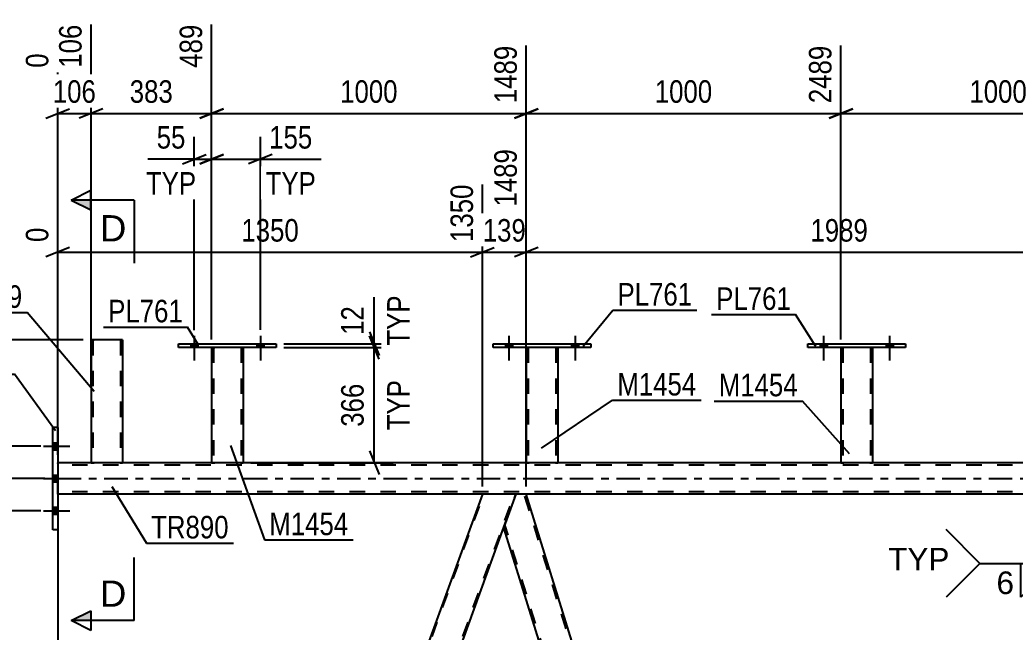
# Model space of a CAD drawing. Header units: millimetres. Extents: x 0 to 841, y 0 to 594.
# Drawn here: x 63.3 to 189.8, y 431.1 to 508.9 of the extents above; entities that cross this region are included whole.
import ezdxf

# ---------------------------------------------------------------- set-up
doc = ezdxf.new("R2010")
doc.units = ezdxf.units.MM
doc.linetypes.add('DXK_LINE_DOT2', pattern=[3.9198, 1.9599, -1.9599])
doc.linetypes.add('DXK_LINE_DOT3', pattern=[5.9187, 2.979, -0.9799, 0.9799, -0.9799])
doc.styles.add('Arial', font='ARIAL.TTF', dxfattribs={"height": 0.2})
doc.styles.add('Arial Narrow', font='ARIALN.TTF', dxfattribs={"height": 0.2})

# ---------------------------------------------------------------- blocks, each defined once
blk = doc.blocks.new('Part-814553284-4189 - 3941')
at = {"color": 2, "linetype": 'Continuous'}
for p, q in [((87.66, 467.31), (87.66, 452.66)), ((91.66, 467.31), (91.66, 452.66)), ((87.7, 452.66), (87.66, 452.66)), ((87.8, 452.66), (87.7, 452.66)), ((87.96, 452.66), (87.8, 452.66)), ((91.36, 452.66), (87.96, 452.66)), ((91.52, 452.66), (91.36, 452.66)), ((91.62, 452.66), (91.52, 452.66)), ((91.66, 452.66), (91.62, 452.66))]:
    blk.add_line(p, q, dxfattribs=at)
at = {"color": 7, "linetype": 'DXK_LINE_DOT2'}
for p, q in [((87.66, 467.31), (87.66, 467.31)), ((87.66, 467.31), (87.66, 467.31)), ((87.66, 467.31), (87.66, 467.31)), ((87.7, 467.31), (87.66, 467.31)), ((87.66, 467.31), (87.7, 467.31)), ((87.8, 467.31), (87.7, 467.31)), ((87.7, 467.31), (87.8, 467.31)), ((87.96, 467.31), (87.8, 467.31)), ((87.8, 467.31), (87.96, 467.31)), ((87.9, 467.31), (87.9, 467.31)), ((87.9, 467.31), (87.9, 452.66)), ((87.92, 467.31), (87.9, 467.31)), ((87.9, 467.31), (87.92, 467.31)), ((87.97, 467.31), (87.92, 467.31)), ((87.92, 467.31), (87.97, 467.31)), ((91.36, 467.31), (87.96, 467.31)), ((91.36, 467.31), (87.96, 467.31)), ((91.27, 467.31), (87.97, 467.31)), ((87.97, 467.31), (88.05, 467.31)), ((91.35, 467.31), (88.05, 467.31)), ((91.35, 467.31), (91.27, 467.31)), ((91.4, 467.31), (91.35, 467.31)), ((91.35, 467.31), (91.4, 467.31)), ((91.36, 467.31), (91.52, 467.31)), ((91.52, 467.31), (91.36, 467.31)), ((91.42, 467.31), (91.4, 467.31)), ((91.4, 467.31), (91.42, 467.31)), ((91.42, 467.31), (91.42, 467.31)), ((91.42, 467.31), (91.42, 452.66)), ((91.52, 467.31), (91.62, 467.31)), ((91.62, 467.31), (91.52, 467.31)), ((91.62, 467.31), (91.66, 467.31)), ((91.66, 467.31), (91.62, 467.31)), ((91.66, 467.31), (91.66, 467.31)), ((91.66, 467.31), (91.66, 467.31)), ((91.66, 467.31), (91.66, 467.31)), ((87.66, 452.66), (87.7, 452.66)), ((87.7, 452.66), (87.8, 452.66)), ((87.8, 452.66), (87.96, 452.66)), ((87.92, 452.66), (87.9, 452.66)), ((87.9, 452.66), (87.92, 452.66)), ((87.97, 452.66), (87.92, 452.66)), ((87.92, 452.66), (87.96, 452.66)), ((91.36, 452.66), (87.96, 452.66)), ((87.96, 452.66), (87.97, 452.66)), ((91.27, 452.66), (87.97, 452.66)), ((87.97, 452.66), (88.05, 452.66)), ((91.35, 452.66), (88.05, 452.66)), ((91.35, 452.66), (91.27, 452.66)), ((91.4, 452.66), (91.35, 452.66)), ((91.35, 452.66), (91.4, 452.66)), ((91.36, 452.66), (91.52, 452.66)), ((91.42, 452.66), (91.4, 452.66)), ((91.4, 452.66), (91.42, 452.66)), ((91.52, 452.66), (91.62, 452.66)), ((91.62, 452.66), (91.66, 452.66))]:
    blk.add_line(p, q, dxfattribs=at)
blk = doc.blocks.new('Part-814553284-4038 - 3941')
at = {"color": 2, "linetype": 'Continuous'}
for p, q in [((72.33, 452.66), (68.1, 452.66)), ((87.66, 452.66), (76.33, 452.66)), ((127.66, 452.66), (91.66, 452.66)), ((167.66, 452.66), (131.66, 452.66)), ((207.66, 452.66), (171.66, 452.66)), ((122.09, 448.66), (68.1, 448.66)), ((207.22, 448.66), (127.66, 448.66))]:
    blk.add_line(p, q, dxfattribs=at)
at = {"color": 7, "linetype": 'DXK_LINE_DOT2'}
for p, q in [((68.1, 448.66), (68.1, 452.66)), ((789.21, 452.34), (68.1, 452.34)), ((76.33, 452.66), (72.33, 452.66)), ((91.66, 452.66), (87.66, 452.66)), ((131.66, 452.66), (127.66, 452.66)), ((171.66, 452.66), (167.66, 452.66)), ((789.21, 448.98), (68.1, 448.98)), ((127.66, 448.66), (122.09, 448.66))]:
    blk.add_line(p, q, dxfattribs=at)
at = {"color": 7, "linetype": 'DXK_LINE_DOT3'}
blk.add_line((68.1, 450.66), (789.21, 450.66), dxfattribs=at)
blk = doc.blocks.new('Part-814553284-4071 - 3941')
at = {"color": 2, "linetype": 'Continuous'}
for p, q in [((68.1, 457.16), (67.46, 457.16)), ((67.46, 444.16), (67.46, 457.16)), ((68.1, 457.16), (68.1, 444.16)), ((68.1, 444.16), (67.46, 444.16))]:
    blk.add_line(p, q, dxfattribs=at)
blk = doc.blocks.new('Part-814553284-4110 - 3941')
at = {"color": 2, "linetype": 'Continuous'}
for p, q in [((122.09, 448.66), (77.97, 327.45)), ((126.34, 448.66), (122.09, 448.66)), ((82.22, 327.45), (124.82, 444.46))]:
    blk.add_line(p, q, dxfattribs=at)
at = {"color": 7, "linetype": 'DXK_LINE_DOT2'}
for p, q in [((78.14, 327.45), (122.26, 448.66)), ((82.05, 327.45), (126.17, 448.66)), ((124.82, 444.46), (126.34, 448.66)), ((77.97, 327.45), (82.22, 327.45))]:
    blk.add_line(p, q, dxfattribs=at)
blk = doc.blocks.new('Part-814553284-4115 - 3941')
at = {"color": 2, "linetype": 'Continuous'}
for p, q in [((126.34, 448.66), (124.82, 444.47)), ((127.66, 448.66), (126.34, 448.66)), ((163.94, 332.27), (127.66, 448.66)), ((159.75, 332.27), (124.8, 444.41)), ((124.82, 444.47), (124.82, 444.46))]:
    blk.add_line(p, q, dxfattribs=at)
at = {"color": 7, "linetype": 'DXK_LINE_DOT2'}
for p, q in [((164.23, 330.54), (127.41, 448.66)), ((124.82, 444.47), (124.8, 444.41)), ((161.51, 327.45), (124.93, 444.79)), ((161.26, 327.45), (159.75, 332.27)), ((164.36, 330.92), (163.94, 332.27)), ((163.1, 327.45), (164.36, 330.92)), ((161.26, 327.45), (163.1, 327.45))]:
    blk.add_line(p, q, dxfattribs=at)
blk = doc.blocks.new('Part-814553284-4124 - 3941')
at = {"color": 7, "linetype": 'DXK_LINE_DOT2'}
for p, q in [((163.27, 327.45), (207.39, 448.66)), ((167.19, 327.45), (211.31, 448.66)), ((209.95, 444.46), (211.48, 448.66)), ((163.1, 327.45), (164.86, 332.27)), ((167.36, 327.45), (169.11, 332.27)), ((167.36, 327.45), (163.1, 327.45))]:
    blk.add_line(p, q, dxfattribs=at)
at = {"color": 2, "linetype": 'Continuous'}
for p, q in [((207.22, 448.66), (164.86, 332.27)), ((211.48, 448.66), (207.22, 448.66)), ((169.11, 332.27), (209.95, 444.46))]:
    blk.add_line(p, q, dxfattribs=at)
blk = doc.blocks.new('Bolt-814553284-4182 - 3941')
at = {"linetype": 'Continuous'}
for points in [[(85.02, 467.31), (85.9, 467.31), (85.9, 467.79), (85.02, 467.79)], [(93.42, 467.31), (94.3, 467.31), (94.3, 467.79), (93.42, 467.79)]]:
    blk.add_hatch(color=1, dxfattribs=at).paths.add_polyline_path(points)
at = {"color": 1, "linetype": 'Continuous'}
for p, q in [((85.46, 468.79), (85.46, 465.67)), ((93.86, 468.79), (93.86, 465.67)), ((85.02, 467.79), (85.02, 467.31)), ((85.9, 467.79), (85.9, 467.31)), ((93.42, 467.79), (93.42, 467.31)), ((94.3, 467.79), (94.3, 467.31))]:
    blk.add_line(p, q, dxfattribs=at)
blk = doc.blocks.new('Bolt-814553284-4183 - 3941')
at = {"linetype": 'Continuous'}
for points in [[(125.02, 467.31), (125.9, 467.31), (125.9, 467.79), (125.02, 467.79)], [(133.42, 467.31), (134.3, 467.31), (134.3, 467.79), (133.42, 467.79)]]:
    blk.add_hatch(color=1, dxfattribs=at).paths.add_polyline_path(points)
at = {"color": 1, "linetype": 'Continuous'}
for p, q in [((125.46, 468.79), (125.46, 465.67)), ((133.86, 468.79), (133.86, 465.67)), ((125.02, 467.79), (125.02, 467.31)), ((125.9, 467.79), (125.9, 467.31)), ((133.42, 467.79), (133.42, 467.31)), ((134.3, 467.79), (134.3, 467.31))]:
    blk.add_line(p, q, dxfattribs=at)
blk = doc.blocks.new('Bolt-814553284-4184 - 3941')
at = {"linetype": 'Continuous'}
for points in [[(125.02, 467.31), (125.9, 467.31), (125.9, 467.79), (125.02, 467.79)], [(133.42, 467.31), (134.3, 467.31), (134.3, 467.79), (133.42, 467.79)]]:
    blk.add_hatch(color=1, dxfattribs=at).paths.add_polyline_path(points)
at = {"color": 1, "linetype": 'Continuous'}
for p, q in [((125.46, 468.79), (125.46, 465.67)), ((133.86, 468.79), (133.86, 465.67)), ((125.02, 467.79), (125.02, 467.31)), ((125.9, 467.79), (125.9, 467.31)), ((133.42, 467.79), (133.42, 467.31)), ((134.3, 467.79), (134.3, 467.31))]:
    blk.add_line(p, q, dxfattribs=at)
blk = doc.blocks.new('Part-814553284-4203 - 3941')
at = {"color": 2, "linetype": 'Continuous'}
for p, q in [((72.33, 468.27), (72.33, 468.27)), ((72.33, 468.27), (72.33, 452.66)), ((72.33, 468.27), (72.36, 468.27)), ((72.36, 468.27), (72.47, 468.27)), ((72.47, 468.27), (72.62, 468.27)), ((76.03, 468.27), (72.62, 468.27)), ((76.03, 468.27), (76.19, 468.27)), ((76.19, 468.27), (76.29, 468.27)), ((76.29, 468.27), (76.33, 468.27)), ((76.33, 468.27), (76.33, 468.27)), ((76.33, 468.27), (76.33, 452.66)), ((72.36, 452.66), (72.33, 452.66)), ((72.47, 452.66), (72.36, 452.66)), ((72.62, 452.66), (72.47, 452.66)), ((76.03, 452.66), (72.62, 452.66)), ((76.19, 452.66), (76.03, 452.66)), ((76.29, 452.66), (76.19, 452.66)), ((76.33, 452.66), (76.29, 452.66))]:
    blk.add_line(p, q, dxfattribs=at)
at = {"color": 7, "linetype": 'DXK_LINE_DOT2'}
for p, q in [((72.33, 468.27), (72.33, 468.27)), ((72.36, 468.27), (72.33, 468.27)), ((72.47, 468.27), (72.36, 468.27)), ((72.58, 468.27), (72.47, 468.27)), ((72.57, 468.27), (72.57, 468.27)), ((72.57, 468.27), (72.57, 452.66)), ((72.57, 468.27), (72.58, 468.27)), ((72.57, 468.27), (72.58, 468.27)), ((76.03, 468.27), (72.58, 468.27)), ((75.94, 468.27), (72.58, 468.27)), ((72.58, 468.27), (72.62, 468.27)), ((72.62, 468.27), (72.64, 468.27)), ((72.64, 468.27), (72.71, 468.27)), ((76.02, 468.27), (72.71, 468.27)), ((76.02, 468.27), (75.94, 468.27)), ((76.07, 468.27), (76.02, 468.27)), ((76.02, 468.27), (76.07, 468.27)), ((76.19, 468.27), (76.03, 468.27)), ((76.09, 468.27), (76.07, 468.27)), ((76.07, 468.27), (76.09, 468.27)), ((76.09, 468.27), (76.09, 468.27)), ((76.09, 468.27), (76.09, 452.66)), ((76.29, 468.27), (76.19, 468.27)), ((76.33, 468.27), (76.29, 468.27)), ((76.33, 468.27), (76.33, 468.27)), ((72.33, 452.66), (72.36, 452.66)), ((72.36, 452.66), (72.47, 452.66)), ((72.47, 452.66), (72.62, 452.66)), ((72.58, 452.66), (72.57, 452.66)), ((72.57, 452.66), (72.58, 452.66)), ((72.64, 452.66), (72.58, 452.66)), ((72.58, 452.66), (72.62, 452.66)), ((76.03, 452.66), (72.62, 452.66)), ((72.62, 452.66), (72.64, 452.66)), ((75.94, 452.66), (72.64, 452.66)), ((72.64, 452.66), (72.71, 452.66)), ((76.02, 452.66), (72.71, 452.66)), ((76.02, 452.66), (75.94, 452.66)), ((76.07, 452.66), (76.02, 452.66)), ((76.02, 452.66), (76.07, 452.66)), ((76.03, 452.66), (76.19, 452.66)), ((76.09, 452.66), (76.07, 452.66)), ((76.07, 452.66), (76.09, 452.66)), ((76.19, 452.66), (76.29, 452.66)), ((76.29, 452.66), (76.33, 452.66))]:
    blk.add_line(p, q, dxfattribs=at)
blk = doc.blocks.new('Part-814553284-4208 - 3941')
at = {"color": 2, "linetype": 'Continuous'}
for p, q in [((83.46, 467.79), (95.86, 467.79)), ((83.46, 467.31), (83.46, 467.79)), ((95.86, 467.31), (83.46, 467.31)), ((95.86, 467.79), (95.86, 467.31))]:
    blk.add_line(p, q, dxfattribs=at)
blk = doc.blocks.new('Part-814553284-4388 - 3941')
at = {"color": 2, "linetype": 'Continuous'}
for p, q in [((163.46, 467.79), (175.86, 467.79)), ((163.46, 467.31), (163.46, 467.79)), ((175.86, 467.31), (163.46, 467.31)), ((175.86, 467.79), (175.86, 467.31))]:
    blk.add_line(p, q, dxfattribs=at)
blk = doc.blocks.new('Part-814553284-4268 - 3941')
at = {"color": 2, "linetype": 'Continuous'}
for p, q in [((123.46, 467.79), (135.86, 467.79)), ((123.46, 467.31), (123.46, 467.79)), ((135.86, 467.31), (123.46, 467.31)), ((135.86, 467.79), (135.86, 467.31))]:
    blk.add_line(p, q, dxfattribs=at)
blk = doc.blocks.new('Bolt-814553284-4390 - 3941')
at = {"linetype": 'Continuous'}
for points in [[(165.02, 467.31), (165.9, 467.31), (165.9, 467.79), (165.02, 467.79)], [(173.42, 467.31), (174.3, 467.31), (174.3, 467.79), (173.42, 467.79)]]:
    blk.add_hatch(color=1, dxfattribs=at).paths.add_polyline_path(points)
at = {"color": 1, "linetype": 'Continuous'}
for p, q in [((165.46, 468.79), (165.46, 465.67)), ((173.86, 468.79), (173.86, 465.67)), ((165.02, 467.79), (165.02, 467.31)), ((165.9, 467.79), (165.9, 467.31)), ((173.42, 467.79), (173.42, 467.31)), ((174.3, 467.79), (174.3, 467.31))]:
    blk.add_line(p, q, dxfattribs=at)
blk = doc.blocks.new('Bolt-814553284-4276 - 3941')
at = {"linetype": 'Continuous'}
for points in [[(68.1, 454.32), (68.1, 455.2), (67.46, 455.2), (67.46, 454.32)], [(68.1, 454.32), (68.1, 455.2), (67.46, 455.2), (67.46, 454.32)], [(68.1, 454.32), (68.1, 455.2), (67.46, 455.2), (67.46, 454.32)], [(68.1, 450.22), (68.1, 451.1), (67.46, 451.1), (67.46, 450.22)], [(68.1, 450.22), (68.1, 451.1), (67.46, 451.1), (67.46, 450.22)], [(68.1, 446.12), (68.1, 447), (67.46, 447), (67.46, 446.12)], [(68.1, 446.12), (68.1, 447), (67.46, 447), (67.46, 446.12)], [(68.1, 446.12), (68.1, 447), (67.46, 447), (67.46, 446.12)]]:
    blk.add_hatch(color=1, dxfattribs=at).paths.add_polyline_path(points)
at = {"color": 1, "linetype": 'Continuous'}
for p, q in [((66.3, 454.76), (69.62, 454.76)), ((66.3, 454.76), (69.62, 454.76)), ((66.3, 454.76), (69.62, 454.76)), ((67.46, 455.2), (68.1, 455.2)), ((67.46, 455.2), (68.1, 455.2)), ((67.46, 455.2), (68.1, 455.2)), ((67.46, 454.32), (68.1, 454.32)), ((67.46, 454.32), (68.1, 454.32)), ((67.46, 454.32), (68.1, 454.32)), ((66.3, 450.66), (69.62, 450.66)), ((66.3, 450.66), (69.62, 450.66)), ((67.46, 451.1), (68.1, 451.1)), ((67.46, 451.1), (68.1, 451.1)), ((67.46, 450.22), (68.1, 450.22)), ((67.46, 450.22), (68.1, 450.22)), ((67.46, 447), (68.1, 447)), ((67.46, 447), (68.1, 447)), ((67.46, 447), (68.1, 447)), ((66.3, 446.56), (69.62, 446.56)), ((66.3, 446.56), (69.62, 446.56)), ((66.3, 446.56), (69.62, 446.56)), ((67.46, 446.12), (68.1, 446.12)), ((67.46, 446.12), (68.1, 446.12)), ((67.46, 446.12), (68.1, 446.12))]:
    blk.add_line(p, q, dxfattribs=at)
blk = doc.blocks.new('Bolt-814553284-4303 - 3941')
at = {"linetype": 'Continuous'}
for points in [[(85.02, 467.31), (85.9, 467.31), (85.9, 467.79), (85.02, 467.79)], [(93.42, 467.31), (94.3, 467.31), (94.3, 467.79), (93.42, 467.79)]]:
    blk.add_hatch(color=1, dxfattribs=at).paths.add_polyline_path(points)
at = {"color": 1, "linetype": 'Continuous'}
for p, q in [((85.46, 468.79), (85.46, 465.67)), ((93.86, 468.79), (93.86, 465.67)), ((85.02, 467.79), (85.02, 467.31)), ((85.9, 467.79), (85.9, 467.31)), ((93.42, 467.79), (93.42, 467.31)), ((94.3, 467.79), (94.3, 467.31))]:
    blk.add_line(p, q, dxfattribs=at)
blk = doc.blocks.new('Part-814553284-4311 - 3941')
at = {"color": 2, "linetype": 'Continuous'}
for p, q in [((127.66, 467.31), (127.66, 452.66)), ((131.66, 467.31), (131.66, 452.66)), ((127.69, 452.66), (127.66, 452.66)), ((127.8, 452.66), (127.69, 452.66)), ((127.95, 452.66), (127.8, 452.66)), ((131.36, 452.66), (127.95, 452.66)), ((131.52, 452.66), (131.36, 452.66)), ((131.62, 452.66), (131.52, 452.66)), ((131.66, 452.66), (131.62, 452.66))]:
    blk.add_line(p, q, dxfattribs=at)
at = {"color": 7, "linetype": 'DXK_LINE_DOT2'}
for p, q in [((127.66, 467.31), (127.66, 467.31)), ((127.66, 467.31), (127.66, 467.31)), ((127.66, 467.31), (127.66, 467.31)), ((127.69, 467.31), (127.66, 467.31)), ((127.66, 467.31), (127.69, 467.31)), ((127.8, 467.31), (127.69, 467.31)), ((127.69, 467.31), (127.8, 467.31)), ((127.95, 467.31), (127.8, 467.31)), ((127.8, 467.31), (127.95, 467.31)), ((127.9, 467.31), (127.9, 467.31)), ((127.9, 467.31), (127.9, 452.66)), ((127.91, 467.31), (127.9, 467.31)), ((127.9, 467.31), (127.91, 467.31)), ((127.97, 467.31), (127.91, 467.31)), ((127.91, 467.31), (127.97, 467.31)), ((131.36, 467.31), (127.95, 467.31)), ((131.36, 467.31), (127.95, 467.31)), ((131.27, 467.31), (127.97, 467.31)), ((127.97, 467.31), (128.04, 467.31)), ((131.35, 467.31), (128.04, 467.31)), ((131.35, 467.31), (131.27, 467.31)), ((131.4, 467.31), (131.35, 467.31)), ((131.35, 467.31), (131.4, 467.31)), ((131.36, 467.31), (131.52, 467.31)), ((131.52, 467.31), (131.36, 467.31)), ((131.42, 467.31), (131.4, 467.31)), ((131.4, 467.31), (131.42, 467.31)), ((131.42, 467.31), (131.42, 467.31)), ((131.42, 467.31), (131.42, 452.66)), ((131.52, 467.31), (131.62, 467.31)), ((131.62, 467.31), (131.52, 467.31)), ((131.62, 467.31), (131.66, 467.31)), ((131.66, 467.31), (131.62, 467.31)), ((131.66, 467.31), (131.66, 467.31)), ((131.66, 467.31), (131.66, 467.31)), ((131.66, 467.31), (131.66, 467.31)), ((127.66, 452.66), (127.69, 452.66)), ((127.69, 452.66), (127.8, 452.66)), ((127.8, 452.66), (127.95, 452.66)), ((127.91, 452.66), (127.9, 452.66)), ((127.9, 452.66), (127.91, 452.66)), ((127.97, 452.66), (127.91, 452.66)), ((127.91, 452.66), (127.97, 452.66)), ((131.36, 452.66), (127.95, 452.66)), ((131.27, 452.66), (127.97, 452.66)), ((127.97, 452.66), (128.04, 452.66)), ((131.4, 452.66), (128.04, 452.66)), ((131.35, 452.66), (131.27, 452.66)), ((131.4, 452.66), (131.35, 452.66)), ((131.36, 452.66), (131.52, 452.66)), ((131.42, 452.66), (131.4, 452.66)), ((131.4, 452.66), (131.42, 452.66)), ((131.52, 452.66), (131.62, 452.66)), ((131.62, 452.66), (131.66, 452.66))]:
    blk.add_line(p, q, dxfattribs=at)
blk = doc.blocks.new('Part-814553284-4383 - 3941')
at = {"color": 2, "linetype": 'Continuous'}
for p, q in [((167.66, 467.31), (167.66, 452.66)), ((171.66, 467.31), (171.66, 452.66)), ((167.69, 452.66), (167.66, 452.66)), ((167.8, 452.66), (167.69, 452.66)), ((167.95, 452.66), (167.8, 452.66)), ((171.36, 452.66), (167.95, 452.66)), ((171.52, 452.66), (171.36, 452.66)), ((171.62, 452.66), (171.52, 452.66)), ((171.66, 452.66), (171.62, 452.66))]:
    blk.add_line(p, q, dxfattribs=at)
at = {"color": 7, "linetype": 'DXK_LINE_DOT2'}
for p, q in [((167.66, 467.31), (167.66, 467.31)), ((167.66, 467.31), (167.66, 467.31)), ((167.66, 467.31), (167.66, 467.31)), ((167.69, 467.31), (167.66, 467.31)), ((167.66, 467.31), (167.69, 467.31)), ((167.8, 467.31), (167.69, 467.31)), ((167.69, 467.31), (167.8, 467.31)), ((167.95, 467.31), (167.8, 467.31)), ((167.8, 467.31), (167.95, 467.31)), ((167.9, 467.31), (167.9, 467.31)), ((167.9, 467.31), (167.9, 452.66)), ((167.91, 467.31), (167.9, 467.31)), ((167.9, 467.31), (167.91, 467.31)), ((167.97, 467.31), (167.91, 467.31)), ((167.91, 467.31), (167.97, 467.31)), ((171.36, 467.31), (167.95, 467.31)), ((171.36, 467.31), (167.95, 467.31)), ((171.27, 467.31), (167.97, 467.31)), ((167.97, 467.31), (168.04, 467.31)), ((171.35, 467.31), (168.04, 467.31)), ((171.35, 467.31), (171.27, 467.31)), ((171.4, 467.31), (171.35, 467.31)), ((171.35, 467.31), (171.4, 467.31)), ((171.36, 467.31), (171.52, 467.31)), ((171.52, 467.31), (171.36, 467.31)), ((171.42, 467.31), (171.4, 467.31)), ((171.4, 467.31), (171.42, 467.31)), ((171.42, 467.31), (171.42, 467.31)), ((171.42, 467.31), (171.42, 452.66)), ((171.52, 467.31), (171.62, 467.31)), ((171.62, 467.31), (171.52, 467.31)), ((171.62, 467.31), (171.66, 467.31)), ((171.66, 467.31), (171.62, 467.31)), ((171.66, 467.31), (171.66, 467.31)), ((171.66, 467.31), (171.66, 467.31)), ((171.66, 467.31), (171.66, 467.31)), ((167.66, 452.66), (167.69, 452.66)), ((167.69, 452.66), (167.8, 452.66)), ((167.8, 452.66), (167.95, 452.66)), ((167.91, 452.66), (167.9, 452.66)), ((167.9, 452.66), (167.91, 452.66)), ((167.97, 452.66), (167.91, 452.66)), ((167.91, 452.66), (167.97, 452.66)), ((171.36, 452.66), (167.95, 452.66)), ((171.27, 452.66), (167.97, 452.66)), ((167.97, 452.66), (168.04, 452.66)), ((171.4, 452.66), (168.04, 452.66)), ((171.35, 452.66), (171.27, 452.66)), ((171.4, 452.66), (171.35, 452.66)), ((171.36, 452.66), (171.52, 452.66)), ((171.42, 452.66), (171.4, 452.66)), ((171.4, 452.66), (171.42, 452.66)), ((171.52, 452.66), (171.62, 452.66)), ((171.62, 452.66), (171.66, 452.66))]:
    blk.add_line(p, q, dxfattribs=at)
blk = doc.blocks.new('Bolt-814553284-4389 - 3941')
at = {"linetype": 'Continuous'}
for points in [[(165.02, 467.31), (165.9, 467.31), (165.9, 467.79), (165.02, 467.79)], [(173.42, 467.31), (174.3, 467.31), (174.3, 467.79), (173.42, 467.79)]]:
    blk.add_hatch(color=1, dxfattribs=at).paths.add_polyline_path(points)
at = {"color": 1, "linetype": 'Continuous'}
for p, q in [((165.46, 468.79), (165.46, 465.67)), ((173.86, 468.79), (173.86, 465.67)), ((165.02, 467.79), (165.02, 467.31)), ((165.9, 467.79), (165.9, 467.31)), ((173.42, 467.79), (173.42, 467.31)), ((174.3, 467.79), (174.3, 467.31))]:
    blk.add_line(p, q, dxfattribs=at)
blk = doc.blocks.new('StraightDimension-814553284-4904 - 3941')
at = {"color": 7, "linetype": 'Continuous'}
for p, q in [((58.31, 452.16), (59.51, 449.16)), ((65.96, 450.66), (56.06, 450.66)), ((58.91, 446.56), (58.91, 450.66)), ((59.51, 445.06), (58.31, 448.06)), ((65.96, 446.56), (56.06, 446.56)), ((58.91, 446.56), (58.91, 438.83)), ((58.91, 446.56), (58.91, 438.83))]:
    blk.add_line(p, q, dxfattribs=at)
at = {"color": 0}
blk.add_wipeout([(58.16, 446.04), (53.96, 446.04), (53.96, 439.36), (58.16, 439.36)], dxfattribs=at)
at = {"color": 3, "style": 'Arial Narrow'}
blk.add_text('103', height=2.863, rotation=90.0002, dxfattribs=at).set_placement((57.56, 439.96))
blk = doc.blocks.new('StraightDimension-814553284-4964 - 3941')
at = {"color": 7, "linetype": 'Continuous'}
for p, q in [((68.1, 447.66), (68.1, 389.16)), ((46.48, 328.45), (46.48, 394.41)), ((47.98, 392.16), (44.98, 390.96)), ((46.48, 391.56), (68.1, 391.56)), ((66.6, 390.96), (69.6, 392.16))]:
    blk.add_line(p, q, dxfattribs=at)
at = {"color": 0}
blk.add_wipeout([(61.55, 392.31), (61.55, 396.51), (53.04, 396.51), (53.04, 392.31)], dxfattribs=at)
at = {"color": 3, "style": 'Arial Narrow'}
blk.add_text('1438', height=2.863, dxfattribs=at).set_placement((53.64, 392.91))
blk = doc.blocks.new('StraightDimension-814553284-23673 - 3941')
at = {"color": 7, "linetype": 'Continuous'}
for p, q in [((167.66, 468.31), (167.66, 505.67)), ((207.66, 468.31), (207.66, 505.67)), ((169.16, 497.66), (166.16, 496.46)), ((206.16, 496.46), (209.16, 497.66)), ((167.66, 497.06), (207.66, 497.06))]:
    blk.add_line(p, q, dxfattribs=at)
at = {"color": 0}
blk.add_wipeout([(191.91, 497.81), (191.91, 502.01), (183.4, 502.01), (183.4, 497.81)], dxfattribs=at)
at = {"color": 3, "style": 'Arial Narrow'}
blk.add_text('1000', height=2.863, dxfattribs=at).set_placement((184, 498.41))
at = {"color": 0, "linetype": 'Continuous'}
blk.add_wipeout([(207.06, 506.27), (202.86, 506.27), (202.86, 497.76), (207.06, 497.76)], dxfattribs=at)
at = {"color": 3, "linetype": 'Continuous', "style": 'Arial Narrow'}
blk.add_text('3489', height=2.863, rotation=90.0002, dxfattribs=at).set_placement((206.46, 498.36))
blk = doc.blocks.new('StraightDimension-814553284-23676 - 3941')
at = {"color": 7, "linetype": 'Continuous'}
for p, q in [((72.33, 462.22), (72.33, 508.34)), ((87.66, 468.31), (87.66, 508.34)), ((73.83, 497.66), (70.83, 496.46)), ((86.16, 496.46), (89.16, 497.66)), ((72.33, 497.06), (87.66, 497.06))]:
    blk.add_line(p, q, dxfattribs=at)
at = {"color": 0}
blk.add_wipeout([(83.33, 497.81), (83.33, 502.01), (76.65, 502.01), (76.65, 497.81)], dxfattribs=at)
at = {"color": 3, "style": 'Arial Narrow'}
blk.add_text('383', height=2.863, dxfattribs=at).set_placement((77.25, 498.41))
at = {"color": 0, "linetype": 'Continuous'}
blk.add_wipeout([(87.06, 508.94), (82.86, 508.94), (82.86, 502.26), (87.06, 502.26)], dxfattribs=at)
at = {"color": 3, "linetype": 'Continuous', "style": 'Arial Narrow'}
blk.add_text('489', height=2.863, rotation=90.0002, dxfattribs=at).set_placement((86.46, 502.86))
blk = doc.blocks.new('StraightDimension-814553284-5300 - 3941')
at = {"color": 7, "linetype": 'Continuous'}
for p, q in [((122.09, 449.66), (122.09, 488.03)), ((68.1, 458.16), (68.1, 482.55)), ((69.6, 480.02), (66.6, 478.82)), ((120.59, 478.82), (123.59, 480.02)), ((68.1, 479.42), (122.09, 479.42))]:
    blk.add_line(p, q, dxfattribs=at)
at = {"color": 0}
blk.add_wipeout([(99.35, 480.17), (99.35, 484.37), (90.84, 484.37), (90.84, 480.17)], dxfattribs=at)
at = {"color": 3, "style": 'Arial Narrow'}
blk.add_text('1350', height=2.863, dxfattribs=at).set_placement((91.44, 480.77))
at = {"color": 0, "linetype": 'Continuous'}
for points in [[(121.49, 488.63), (117.29, 488.63), (117.29, 480.12), (121.49, 480.12)], [(67.5, 483.15), (63.3, 483.15), (63.3, 480.12), (67.5, 480.12)]]:
    blk.add_wipeout(points, dxfattribs=at)
at = {"color": 3, "linetype": 'Continuous', "style": 'Arial Narrow'}
for s, height, p in [('1350', 2.863, (120.89, 480.72)), ('0', 2.86, (66.9, 480.72))]:
    blk.add_text(s, height=height, rotation=90.0002, dxfattribs=at).set_placement(p)
blk = doc.blocks.new('StraightDimension-814553284-11535 - 3941')
at = {"color": 7, "linetype": 'Continuous'}
for p, q in [((87.66, 468.31), (87.66, 494.09)), ((93.86, 469.56), (93.86, 494.09)), ((86.16, 490.64), (89.16, 491.84)), ((87.66, 491.24), (93.86, 491.24)), ((95.36, 491.84), (92.36, 490.64)), ((93.86, 491.24), (101.59, 491.24)), ((93.86, 491.24), (101.59, 491.24))]:
    blk.add_line(p, q, dxfattribs=at)
at = {"color": 0}
blk.add_wipeout([(101.07, 491.99), (101.07, 496.19), (94.38, 496.19), (94.38, 491.99)], dxfattribs=at)
at = {"color": 0, "linetype": 'Continuous'}
blk.add_wipeout([(101.52, 486.14), (101.52, 490.34), (93.93, 490.34), (93.93, 486.14)], dxfattribs=at)
at = {"color": 3, "style": 'Arial Narrow'}
blk.add_text('155', height=2.863, dxfattribs=at).set_placement((94.98, 492.59))
at = {"color": 3, "linetype": 'Continuous', "style": 'Arial Narrow'}
blk.add_text('TYP', height=2.863, dxfattribs=at).set_placement((94.53, 486.74))
blk = doc.blocks.new('StraightDimension-814553284-23677 - 3941')
at = {"color": 7, "linetype": 'Continuous'}
for p, q in [((72.33, 462.22), (72.33, 508.34)), ((68.1, 453.66), (68.1, 504.69)), ((66.6, 496.46), (69.6, 497.66)), ((73.83, 497.66), (70.83, 496.46)), ((68.1, 497.06), (72.33, 497.06))]:
    blk.add_line(p, q, dxfattribs=at)
at = {"color": 0}
blk.add_wipeout([(73.56, 497.81), (73.56, 502.01), (66.87, 502.01), (66.87, 497.81)], dxfattribs=at)
at = {"color": 3, "style": 'Arial Narrow'}
blk.add_text('106', height=2.863, dxfattribs=at).set_placement((67.47, 498.41))
at = {"color": 0, "linetype": 'Continuous'}
blk.add_wipeout([(71.73, 508.94), (67.53, 508.94), (67.53, 502.26), (71.73, 502.26)], dxfattribs=at)
at = {"color": 3, "linetype": 'Continuous', "style": 'Arial Narrow'}
blk.add_text('106', height=2.863, rotation=90.0002, dxfattribs=at).set_placement((71.13, 502.86))
at = {"color": 0, "linetype": 'Continuous'}
blk.add_wipeout([(67.5, 505.29), (63.3, 505.29), (63.3, 502.26), (67.5, 502.26)], dxfattribs=at)
at = {"color": 3, "linetype": 'Continuous', "style": 'Arial Narrow'}
blk.add_text('0', height=2.86, rotation=90.0002, dxfattribs=at).set_placement((66.9, 502.86))
blk = doc.blocks.new('StraightDimension-814553284-4650 - 3941')
at = {"color": 7, "linetype": 'Continuous'}
for p, q in [((108.94, 465.81), (107.74, 468.81)), ((96.86, 467.31), (110.74, 467.31)), ((108.34, 452.66), (108.34, 467.31)), ((107.74, 454.16), (108.94, 451.16)), ((92.66, 452.66), (110.74, 452.66))]:
    blk.add_line(p, q, dxfattribs=at)
at = {"color": 0}
blk.add_wipeout([(107.59, 463.33), (103.39, 463.33), (103.39, 456.64), (107.59, 456.64)], dxfattribs=at)
at = {"color": 0, "linetype": 'Continuous'}
blk.add_wipeout([(113.44, 463.78), (109.24, 463.78), (109.24, 456.19), (113.44, 456.19)], dxfattribs=at)
at = {"color": 3, "style": 'Arial Narrow'}
blk.add_text('366', height=2.863, rotation=90.0002, dxfattribs=at).set_placement((106.99, 457.24))
at = {"color": 3, "linetype": 'Continuous', "style": 'Arial Narrow'}
blk.add_text('TYP', height=2.863, rotation=90.0002, dxfattribs=at).set_placement((112.84, 456.79))
blk = doc.blocks.new('StraightDimension-814553284-4660 - 3941')
at = {"color": 7, "linetype": 'Continuous'}
for p, q in [((108.34, 467.79), (108.34, 473.69)), ((108.34, 467.79), (108.34, 473.69)), ((107.74, 469.29), (108.94, 466.29)), ((108.94, 465.81), (107.74, 468.81)), ((96.86, 467.79), (110.74, 467.79)), ((96.86, 467.31), (110.74, 467.31)), ((108.34, 467.31), (108.34, 467.79))]:
    blk.add_line(p, q, dxfattribs=at)
at = {"color": 0, "linetype": 'Continuous'}
blk.add_wipeout([(113.44, 474.54), (109.24, 474.54), (109.24, 466.95), (113.44, 466.95)], dxfattribs=at)
at = {"color": 0}
blk.add_wipeout([(107.59, 473.17), (103.39, 473.17), (103.39, 468.31), (107.59, 468.31)], dxfattribs=at)
at = {"color": 3, "linetype": 'Continuous', "style": 'Arial Narrow'}
blk.add_text('TYP', height=2.863, rotation=90.0002, dxfattribs=at).set_placement((112.84, 467.55))
at = {"color": 3, "style": 'Arial Narrow'}
blk.add_text('12', height=2.863, rotation=90.0002, dxfattribs=at).set_placement((106.99, 468.91))
blk = doc.blocks.new('StraightDimension-814553284-4845 - 3941')
at = {"color": 7, "linetype": 'Continuous'}
blk.add_line((71.33, 468.27), (17.95, 468.27), dxfattribs=at)
blk = doc.blocks.new('StraightDimension-814553284-4894 - 3941')
at = {"color": 7, "linetype": 'Continuous'}
for p, q in [((58.91, 454.76), (58.91, 462.5)), ((58.91, 454.76), (58.91, 462.5)), ((58.31, 456.26), (59.51, 453.26)), ((65.96, 454.76), (56.06, 454.76)), ((58.91, 450.66), (58.91, 454.76)), ((59.51, 449.16), (58.31, 452.16)), ((65.96, 450.66), (56.06, 450.66))]:
    blk.add_line(p, q, dxfattribs=at)
at = {"color": 0}
blk.add_wipeout([(58.16, 461.97), (53.96, 461.97), (53.96, 455.29), (58.16, 455.29)], dxfattribs=at)
at = {"color": 3, "style": 'Arial Narrow'}
blk.add_text('103', height=2.863, rotation=90.0002, dxfattribs=at).set_placement((57.56, 455.89))
blk = doc.blocks.new('StraightDimension-814553284-4975 - 3941')
at = {"color": 7, "linetype": 'Continuous'}
for p, q in [((31.33, 449.16), (30.13, 452.16)), ((66.46, 450.66), (27.88, 450.66)), ((30.73, 324.81), (30.73, 450.66)), ((30.13, 326.31), (31.33, 323.31)), ((44.84, 324.81), (27.88, 324.81))]:
    blk.add_line(p, q, dxfattribs=at)
at = {"color": 0}
blk.add_wipeout([(29.98, 391.99), (25.78, 391.99), (25.78, 383.48), (29.98, 383.48)], dxfattribs=at)
at = {"color": 3, "style": 'Arial Narrow'}
blk.add_text('3146', height=2.863, rotation=90.0002, dxfattribs=at).set_placement((29.38, 384.08))
blk = doc.blocks.new('StraightDimension-814553284-5552 - 3941')
at = {"color": 7, "linetype": 'Continuous'}
for p, q in [((127.66, 449.66), (127.66, 492.53)), ((207.22, 449.66), (207.22, 488.03)), ((129.16, 480.02), (126.16, 478.82)), ((205.72, 478.82), (208.72, 480.02)), ((127.66, 479.42), (207.22, 479.42))]:
    blk.add_line(p, q, dxfattribs=at)
at = {"color": 0}
blk.add_wipeout([(171.7, 480.17), (171.7, 484.37), (163.19, 484.37), (163.19, 480.17)], dxfattribs=at)
at = {"color": 3, "style": 'Arial Narrow'}
blk.add_text('1989', height=2.863, dxfattribs=at).set_placement((163.79, 480.77))
at = {"color": 0, "linetype": 'Continuous'}
blk.add_wipeout([(206.62, 488.63), (202.42, 488.63), (202.42, 480.12), (206.62, 480.12)], dxfattribs=at)
at = {"color": 3, "linetype": 'Continuous', "style": 'Arial Narrow'}
blk.add_text('3478', height=2.863, rotation=90.0002, dxfattribs=at).set_placement((206.02, 480.72))
blk = doc.blocks.new('StraightDimension-814553284-5571 - 3941')
at = {"color": 7, "linetype": 'Continuous'}
for p, q in [((127.66, 449.66), (127.66, 492.53)), ((122.09, 449.66), (122.09, 488.03)), ((120.59, 478.82), (123.59, 480.02)), ((129.16, 480.02), (126.16, 478.82)), ((122.09, 479.42), (127.66, 479.42))]:
    blk.add_line(p, q, dxfattribs=at)
at = {"color": 0}
blk.add_wipeout([(128.22, 480.17), (128.22, 484.37), (121.53, 484.37), (121.53, 480.17)], dxfattribs=at)
at = {"color": 3, "style": 'Arial Narrow'}
blk.add_text('139', height=2.863, dxfattribs=at).set_placement((122.13, 480.77))
at = {"color": 0, "linetype": 'Continuous'}
blk.add_wipeout([(127.06, 493.13), (122.86, 493.13), (122.86, 484.62), (127.06, 484.62)], dxfattribs=at)
at = {"color": 3, "linetype": 'Continuous', "style": 'Arial Narrow'}
blk.add_text('1489', height=2.863, rotation=90.0002, dxfattribs=at).set_placement((126.46, 485.22))
blk = doc.blocks.new('StraightDimension-814553284-11536 - 3941')
at = {"color": 7, "linetype": 'Continuous'}
for p, q in [((85.46, 469.53), (85.46, 494.09)), ((87.66, 468.31), (87.66, 494.09)), ((85.46, 491.24), (79.55, 491.24)), ((85.46, 491.24), (79.55, 491.24)), ((83.96, 490.64), (86.96, 491.84)), ((85.46, 491.24), (87.66, 491.24)), ((89.16, 491.84), (86.16, 490.64))]:
    blk.add_line(p, q, dxfattribs=at)
at = {"color": 0}
blk.add_wipeout([(84.93, 491.99), (84.93, 496.19), (80.08, 496.19), (80.08, 491.99)], dxfattribs=at)
at = {"color": 0, "linetype": 'Continuous'}
blk.add_wipeout([(86.3, 486.14), (86.3, 490.34), (78.71, 490.34), (78.71, 486.14)], dxfattribs=at)
at = {"color": 3, "style": 'Arial Narrow'}
blk.add_text('55', height=2.863, dxfattribs=at).set_placement((80.68, 492.59))
at = {"color": 3, "linetype": 'Continuous', "style": 'Arial Narrow'}
blk.add_text('TYP', height=2.863, dxfattribs=at).set_placement((79.31, 486.74))
blk = doc.blocks.new('StraightDimension-814553284-23674 - 3941')
at = {"color": 7, "linetype": 'Continuous'}
for p, q in [((127.66, 468.31), (127.66, 505.67)), ((167.66, 468.31), (167.66, 505.67)), ((129.16, 497.66), (126.16, 496.46)), ((166.16, 496.46), (169.16, 497.66)), ((127.66, 497.06), (167.66, 497.06))]:
    blk.add_line(p, q, dxfattribs=at)
at = {"color": 0}
blk.add_wipeout([(151.91, 497.81), (151.91, 502.01), (143.4, 502.01), (143.4, 497.81)], dxfattribs=at)
at = {"color": 3, "style": 'Arial Narrow'}
blk.add_text('1000', height=2.863, dxfattribs=at).set_placement((144, 498.41))
at = {"color": 0, "linetype": 'Continuous'}
blk.add_wipeout([(167.06, 506.27), (162.86, 506.27), (162.86, 497.76), (167.06, 497.76)], dxfattribs=at)
at = {"color": 3, "linetype": 'Continuous', "style": 'Arial Narrow'}
blk.add_text('2489', height=2.863, rotation=90.0002, dxfattribs=at).set_placement((166.46, 498.36))
blk = doc.blocks.new('StraightDimension-814553284-23675 - 3941')
at = {"color": 7, "linetype": 'Continuous'}
for p, q in [((87.66, 468.31), (87.66, 508.34)), ((127.66, 468.31), (127.66, 505.67)), ((89.16, 497.66), (86.16, 496.46)), ((126.16, 496.46), (129.16, 497.66)), ((87.66, 497.06), (127.66, 497.06))]:
    blk.add_line(p, q, dxfattribs=at)
at = {"color": 0}
blk.add_wipeout([(111.91, 497.81), (111.91, 502.01), (103.4, 502.01), (103.4, 497.81)], dxfattribs=at)
at = {"color": 3, "style": 'Arial Narrow'}
blk.add_text('1000', height=2.863, dxfattribs=at).set_placement((104, 498.41))
at = {"color": 0, "linetype": 'Continuous'}
blk.add_wipeout([(127.06, 506.27), (122.86, 506.27), (122.86, 497.76), (127.06, 497.76)], dxfattribs=at)
at = {"color": 3, "linetype": 'Continuous', "style": 'Arial Narrow'}
blk.add_text('1489', height=2.863, rotation=90.0002, dxfattribs=at).set_placement((126.46, 498.36))
blk = doc.blocks.new('SectionMark-814553284-5617 - 3941')
at = {"linetype": 'Continuous'}
for points in [[(72.32, 486.04), (72.32, 484.79), (69.82, 486.04)], [(72.32, 433.86), (72.32, 432.61), (69.82, 432.61)]]:
    blk.add_hatch(color=6, dxfattribs=at).paths.add_polyline_path(points)
at = {"color": 6, "linetype": 'Continuous'}
for p, q in [((69.82, 486.04), (72.32, 487.29)), ((72.32, 484.79), (72.32, 487.29)), ((77.82, 486.04), (69.82, 486.04)), ((69.82, 486.04), (72.32, 484.79)), ((77.82, 486.04), (77.82, 478.04)), ((77.82, 432.61), (77.82, 440.61)), ((69.82, 432.61), (72.32, 433.86)), ((72.32, 433.86), (72.32, 431.36)), ((77.82, 432.61), (69.82, 432.61)), ((72.32, 431.36), (69.82, 432.61))]:
    blk.add_line(p, q, dxfattribs=at)
at = {"color": 0, "linetype": 'Continuous'}
for points in [[(76.82, 480.79), (76.82, 484.29), (73.45, 484.29), (73.45, 480.79)], [(76.82, 434.36), (76.82, 437.86), (73.45, 437.86), (73.45, 434.36)]]:
    blk.add_wipeout(points, dxfattribs=at)
at = {"color": 3, "linetype": 'Continuous', "style": 'Arial'}
for p in [(73.45, 480.79), (73.45, 434.36)]:
    blk.add_text('D', height=3.34, dxfattribs=at).set_placement(p)
blk = doc.blocks.new('Mark-814553284-4034 - 3941')
at = {"color": 0}
blk.add_wipeout([(89.84, 443.05), (89.84, 446.05), (79.97, 446.05), (79.97, 443.05)], dxfattribs=at)
blk.add_wipeout([(89.84, 443.05), (89.84, 446.05), (79.97, 446.05), (79.97, 443.05)], dxfattribs=at)
at = {"color": 30, "linetype": 'Continuous'}
for p, q in [((74.99, 449.63), (79.37, 442.45)), ((79.37, 442.45), (90.44, 442.45))]:
    blk.add_line(p, q, dxfattribs=at)
at = {"color": 3, "style": 'Arial Narrow'}
blk.add_text('TR890', height=2.863, dxfattribs=at).set_placement((79.97, 443.05))
blk = doc.blocks.new('Mark-814553284-4067 - 3941')
at = {"color": 0}
blk.add_wipeout([(62.02, 464.53), (62.02, 467.53), (53.98, 467.53), (53.98, 464.53)], dxfattribs=at)
blk.add_wipeout([(62.02, 464.53), (62.02, 467.53), (53.98, 467.53), (53.98, 464.53)], dxfattribs=at)
at = {"color": 30, "linetype": 'Continuous'}
for p in [(53.38, 463.93), (67.82, 456.72)]:
    blk.add_line(p, (62.62, 463.93), dxfattribs=at)
at = {"color": 3, "style": 'Arial Narrow'}
blk.add_text('SP19', height=2.863, dxfattribs=at).set_placement((53.98, 464.53))
blk = doc.blocks.new('Mark-814553284-4185 - 3941')
at = {"color": 0}
blk.add_wipeout([(105.05, 443.46), (105.05, 446.46), (94.99, 446.46), (94.99, 443.46)], dxfattribs=at)
blk.add_wipeout([(105.05, 443.46), (105.05, 446.46), (94.99, 446.46), (94.99, 443.46)], dxfattribs=at)
at = {"color": 30, "linetype": 'Continuous'}
for p, q in [((90.07, 454.87), (94.39, 442.86)), ((94.39, 442.86), (105.65, 442.86))]:
    blk.add_line(p, q, dxfattribs=at)
at = {"color": 3, "style": 'Arial Narrow'}
blk.add_text('M1454', height=2.863, dxfattribs=at).set_placement((94.99, 443.46))
blk = doc.blocks.new('Mark-814553284-4199 - 3941')
at = {"color": 0}
blk.add_wipeout([(63.6, 472.35), (63.6, 475.35), (53.55, 475.35), (53.55, 472.35)], dxfattribs=at)
blk.add_wipeout([(63.6, 472.35), (63.6, 475.35), (53.55, 475.35), (53.55, 472.35)], dxfattribs=at)
at = {"color": 30, "linetype": 'Continuous'}
for p in [(52.95, 471.75), (72.74, 461.7)]:
    blk.add_line(p, (64.2, 471.75), dxfattribs=at)
at = {"color": 3, "style": 'Arial Narrow'}
blk.add_text('M1439', height=2.863, dxfattribs=at).set_placement((53.55, 472.35))
blk = doc.blocks.new('Mark-814553284-4204 - 3941')
at = {"color": 0}
blk.add_wipeout([(84.01, 470.51), (84.01, 473.51), (74.51, 473.51), (74.51, 470.51)], dxfattribs=at)
blk.add_wipeout([(84.01, 470.51), (84.01, 473.51), (74.51, 473.51), (74.51, 470.51)], dxfattribs=at)
at = {"color": 30, "linetype": 'Continuous'}
for p in [(73.91, 469.91), (85.95, 467.68)]:
    blk.add_line(p, (84.61, 469.91), dxfattribs=at)
at = {"color": 3, "style": 'Arial Narrow'}
blk.add_text('PL761', height=2.863, dxfattribs=at).set_placement((74.51, 470.51))
blk = doc.blocks.new('Mark-814553284-4264 - 3941')
at = {"color": 0}
blk.add_wipeout([(148.76, 472.64), (148.76, 475.64), (139.26, 475.64), (139.26, 472.64)], dxfattribs=at)
blk.add_wipeout([(148.76, 472.64), (148.76, 475.64), (139.26, 475.64), (139.26, 472.64)], dxfattribs=at)
at = {"color": 30, "linetype": 'Continuous'}
for p, q in [((134.88, 467.49), (138.66, 472.04)), ((138.66, 472.04), (149.36, 472.04))]:
    blk.add_line(p, q, dxfattribs=at)
at = {"color": 3, "style": 'Arial Narrow'}
blk.add_text('PL761', height=2.863, dxfattribs=at).set_placement((139.26, 472.64))
blk = doc.blocks.new('Mark-814553284-4307 - 3941')
at = {"color": 0}
blk.add_wipeout([(149.29, 461.21), (149.29, 464.21), (139.24, 464.21), (139.24, 461.21)], dxfattribs=at)
blk.add_wipeout([(149.29, 461.21), (149.29, 464.21), (139.24, 464.21), (139.24, 461.21)], dxfattribs=at)
at = {"color": 30, "linetype": 'Continuous'}
for p, q in [((129.61, 454.51), (138.64, 460.61)), ((138.64, 460.61), (149.89, 460.61))]:
    blk.add_line(p, q, dxfattribs=at)
at = {"color": 3, "style": 'Arial Narrow'}
blk.add_text('M1454', height=2.863, dxfattribs=at).set_placement((139.24, 461.21))
blk = doc.blocks.new('Mark-814553284-4379 - 3941')
at = {"color": 0}
blk.add_wipeout([(162.18, 461.11), (162.18, 464.11), (152.13, 464.11), (152.13, 461.11)], dxfattribs=at)
blk.add_wipeout([(162.18, 461.11), (162.18, 464.11), (152.13, 464.11), (152.13, 461.11)], dxfattribs=at)
at = {"color": 30, "linetype": 'Continuous'}
for p in [(151.53, 460.51), (168.75, 453.79)]:
    blk.add_line(p, (162.78, 460.51), dxfattribs=at)
at = {"color": 3, "style": 'Arial Narrow'}
blk.add_text('M1454', height=2.863, dxfattribs=at).set_placement((152.13, 461.11))
blk = doc.blocks.new('Mark-814553284-4384 - 3941')
at = {"color": 0}
blk.add_wipeout([(161.31, 472.09), (161.31, 475.09), (151.81, 475.09), (151.81, 472.09)], dxfattribs=at)
blk.add_wipeout([(161.31, 472.09), (161.31, 475.09), (151.81, 475.09), (151.81, 472.09)], dxfattribs=at)
at = {"color": 30, "linetype": 'Continuous'}
for p in [(151.21, 471.49), (164.49, 467.45)]:
    blk.add_line(p, (161.91, 471.49), dxfattribs=at)
at = {"color": 3, "style": 'Arial Narrow'}
blk.add_text('PL761', height=2.863, dxfattribs=at).set_placement((151.81, 472.09))
blk = doc.blocks.new('WeldMark-814553284-5676 - 3941')
at = {"linetype": 'Continuous'}
blk.add_hatch(color=30, dxfattribs=at).paths.add_polyline_path([(205.28, 447.29), (208.05, 448.66), (206.25, 446.15)])
at = {"color": 30, "linetype": 'Continuous'}
for p in [(208.05, 448.66), (185.34, 439.88)]:
    blk.add_line(p, (197.76, 439.88), dxfattribs=at)
at = {"color": 3, "linetype": 'Continuous'}
for p, q in [((185.34, 439.88), (181.05, 444.17)), ((185.34, 439.88), (181.05, 435.6)), ((190.52, 439.88), (194.81, 439.88)), ((194.81, 439.88), (190.52, 435.6)), ((190.52, 435.6), (190.52, 439.88))]:
    blk.add_line(p, q, dxfattribs=at)
for start, end in [(90, 270), (270, 90)]:
    blk.add_arc((197.76, 439.88), 1.5, start, end, dxfattribs=at)
at = {"color": 0}
blk.add_wipeout([(189.86, 435.78), (189.86, 439.18), (187.24, 439.18), (187.24, 435.78)], dxfattribs=at)
at = {"color": 3, "style": 'Arial'}
blk.add_text('6', height=2.87, dxfattribs=at).set_placement((187.44, 435.98))
at = {"color": 0, "linetype": 'Continuous'}
blk.add_wipeout([(181.44, 438.98), (181.44, 441.98), (173.67, 441.98), (173.67, 438.98)], dxfattribs=at)
blk.add_wipeout([(181.44, 438.98), (181.44, 441.98), (173.67, 441.98), (173.67, 438.98)], dxfattribs=at)
at = {"color": 3, "linetype": 'Continuous', "style": 'Arial'}
blk.add_text('TYP', height=2.865, dxfattribs=at).set_placement((173.67, 438.98))

msp = doc.modelspace()

# ---------------------------------------------------------------- block references
for name in ['Part-814553284-4203 - 3941', 'Bolt-814553284-4182 - 3941', 'Bolt-814553284-4303 - 3941', 'Bolt-814553284-4183 - 3941', 'Bolt-814553284-4184 - 3941', 'Bolt-814553284-4390 - 3941', 'Bolt-814553284-4389 - 3941', 'Part-814553284-4208 - 3941', 'Part-814553284-4189 - 3941', 'Part-814553284-4268 - 3941', 'Part-814553284-4311 - 3941', 'Part-814553284-4388 - 3941', 'Part-814553284-4383 - 3941', 'Part-814553284-4071 - 3941', 'Bolt-814553284-4276 - 3941', 'Part-814553284-4038 - 3941', 'Part-814553284-4110 - 3941', 'Part-814553284-4115 - 3941', 'Part-814553284-4124 - 3941']:
    msp.add_blockref(name, (0, 0))

# ---------------------------------------------------------------- next in the draw order: block references
for name in ['StraightDimension-814553284-23676 - 3941', 'StraightDimension-814553284-23673 - 3941', 'StraightDimension-814553284-4904 - 3941', 'WeldMark-814553284-5676 - 3941']:
    msp.add_blockref(name, (0, 0))

# ---------------------------------------------------------------- next in the draw order: block references
for name in ['StraightDimension-814553284-5300 - 3941', 'StraightDimension-814553284-4964 - 3941']:
    msp.add_blockref(name, (0, 0))

# ---------------------------------------------------------------- next in the draw order: block references
for name in ['StraightDimension-814553284-23677 - 3941', 'StraightDimension-814553284-11535 - 3941']:
    msp.add_blockref(name, (0, 0))

# ---------------------------------------------------------------- next in the draw order: block references
msp.add_blockref('StraightDimension-814553284-4650 - 3941', (0, 0))

# ---------------------------------------------------------------- next in the draw order: block references
msp.add_blockref('StraightDimension-814553284-4660 - 3941', (0, 0))

# ---------------------------------------------------------------- next in the draw order: block references
msp.add_blockref('StraightDimension-814553284-4845 - 3941', (0, 0))

# ---------------------------------------------------------------- next in the draw order: block references
for name in ['StraightDimension-814553284-11536 - 3941', 'StraightDimension-814553284-5552 - 3941', 'SectionMark-814553284-5617 - 3941', 'StraightDimension-814553284-4894 - 3941']:
    msp.add_blockref(name, (0, 0))

# ---------------------------------------------------------------- next in the draw order: block references
for name in ['StraightDimension-814553284-5571 - 3941', 'Mark-814553284-4067 - 3941', 'Mark-814553284-4379 - 3941', 'StraightDimension-814553284-4975 - 3941', 'Mark-814553284-4034 - 3941']:
    msp.add_blockref(name, (0, 0))

# ---------------------------------------------------------------- next in the draw order: block references
for name in ['StraightDimension-814553284-23674 - 3941', 'Mark-814553284-4199 - 3941', 'Mark-814553284-4307 - 3941', 'Mark-814553284-4185 - 3941']:
    msp.add_blockref(name, (0, 0))

# ---------------------------------------------------------------- next in the draw order: block references
for name in ['StraightDimension-814553284-23675 - 3941', 'Mark-814553284-4264 - 3941', 'Mark-814553284-4384 - 3941']:
    msp.add_blockref(name, (0, 0))

# ---------------------------------------------------------------- next in the draw order: block references
msp.add_blockref('Mark-814553284-4204 - 3941', (0, 0))

doc.saveas('drawing.dxf')
